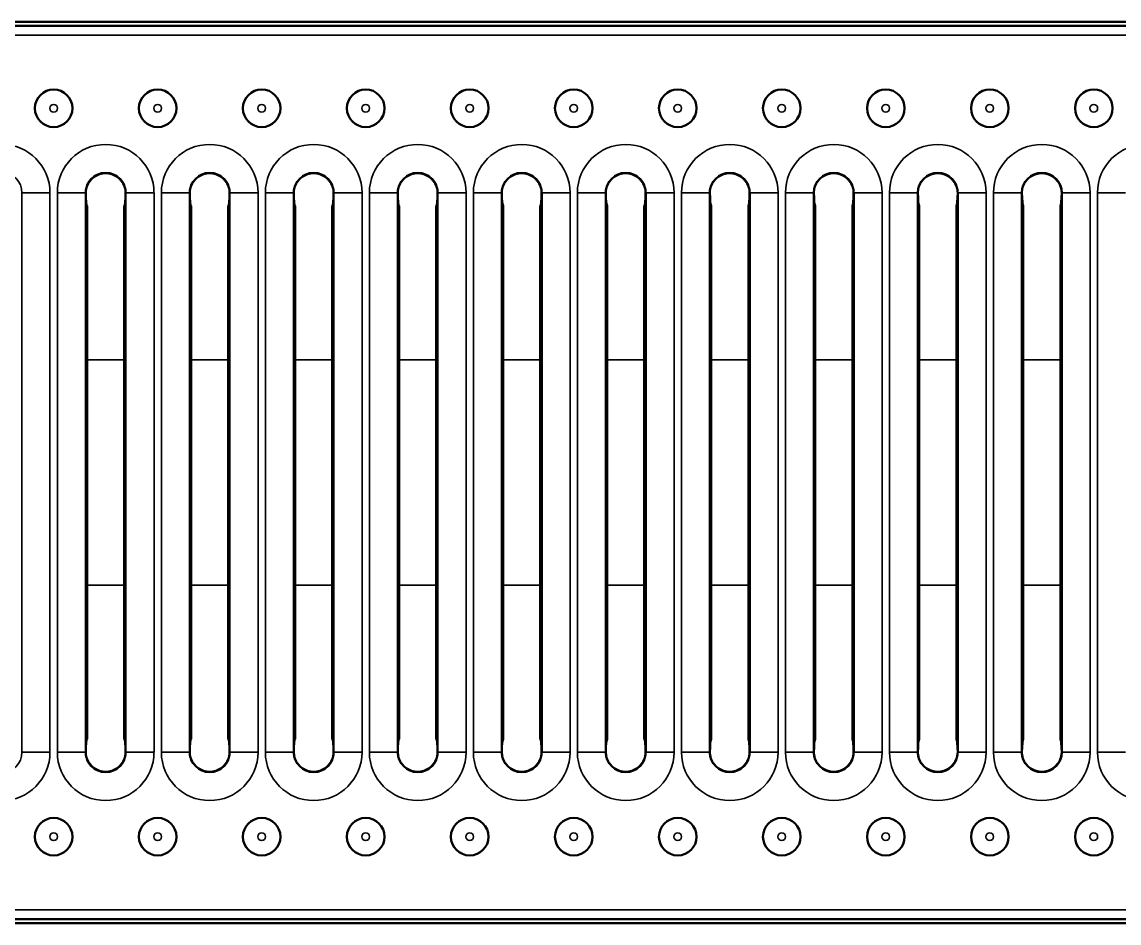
# Model space of a CAD drawing. Header units: millimetres. Extents: x 0 to 2181, y -65 to 1050.
# Drawn here: x 1132.3 to 1278.4, y 424.1 to 544.1 of the extents above; entities that cross this region are included whole.
import ezdxf

# ---------------------------------------------------------------- set-up
doc = ezdxf.new("R2010")
doc.units = ezdxf.units.MM
doc.header["$LTSCALE"] = 2.5
doc.layers.add('Sichtbar (ISO)', color=7, linetype='Continuous', lineweight=50)
doc.layers.add('Sichtbar schmal (ISO)', color=7, linetype='Continuous', lineweight=35)

msp = doc.modelspace()

# ---------------------------------------------------------------- linework, layer by layer
at = {"layer": 'Sichtbar (ISO)'}
for p, q in [((1435.667, 544.09), (435.667, 544.09)), ((1435.167, 543.59), (436.167, 543.59)), ((1140.942, 519.59), (1140.942, 448.59)), ((1145.892, 448.59), (1145.892, 519.59)), ((1154.792, 519.59), (1154.792, 448.59)), ((1159.742, 448.59), (1159.742, 519.59)), ((1168.642, 519.59), (1168.642, 448.59)), ((1173.592, 448.59), (1173.592, 519.59)), ((1182.492, 519.59), (1182.492, 448.59)), ((1187.442, 448.59), (1187.442, 519.59)), ((1196.342, 519.59), (1196.342, 448.59)), ((1201.292, 448.59), (1201.292, 519.59)), ((1210.192, 519.59), (1210.192, 448.59)), ((1215.142, 448.59), (1215.142, 519.59)), ((1224.042, 519.59), (1224.042, 448.59)), ((1228.992, 448.59), (1228.992, 519.59)), ((1237.892, 519.59), (1237.892, 448.59)), ((1242.842, 448.59), (1242.842, 519.59)), ((1251.742, 519.59), (1251.742, 448.59)), ((1256.692, 448.59), (1256.692, 519.59)), ((1265.592, 519.59), (1265.592, 448.59)), ((1270.542, 448.59), (1270.542, 519.59)), ((1435.667, 424.09), (435.667, 424.09)), ((1435.167, 424.59), (436.167, 424.59))]:
    msp.add_line(p, q, dxfattribs=at)
for centre in [(1136.492, 532.59), (1150.342, 532.59), (1164.192, 532.59), (1178.042, 532.59), (1191.892, 532.59), (1205.742, 532.59), (1219.592, 532.59), (1233.442, 532.59), (1247.292, 532.59), (1261.142, 532.59), (1274.992, 532.59), (1136.492, 435.59), (1150.342, 435.59), (1164.192, 435.59), (1178.042, 435.59), (1191.892, 435.59), (1205.742, 435.59), (1219.592, 435.59), (1233.442, 435.59), (1247.292, 435.59), (1261.142, 435.59), (1274.992, 435.59)]:
    msp.add_circle(centre, 2.5, dxfattribs=at)
for centre, major_axis, ratio, start_param, end_param in [((1143.417, 521.268), (0, 2.667), 0.9996402, 5.0597379, 7.5066327), ((1157.267, 521.268), (0, 2.667), 0.9996402, 5.0597379, 7.5066327), ((1171.117, 521.268), (0, 2.667), 0.9996402, 5.0597379, 7.5066327), ((1184.967, 521.268), (0, 2.667), 0.9996402, 5.0597379, 7.5066327), ((1198.817, 521.268), (0, 2.667), 0.9996402, 5.0597379, 7.5066327), ((1212.667, 521.268), (0, 2.667), 0.9996402, 5.0597379, 7.5066327), ((1226.517, 521.268), (0, 2.667), 0.9996402, 5.0597379, 7.5066327), ((1240.367, 521.268), (0, 2.667), 0.9996402, 5.0597379, 7.5066327), ((1254.217, 521.268), (0, 2.667), 0.9996402, 5.0597379, 7.5066327), ((1268.067, 521.268), (0, 2.667), 0.9996402, 5.0597379, 7.5066327), ((1140.942, 521.59), (0, -2), 0.0874887, 4.8377168, 6.2831853), ((1145.892, 521.59), (0, 2), 0.0874887, 3.1415927, 4.5870611), ((1154.792, 521.59), (0, -2), 0.0874887, 4.8377168, 6.2831853), ((1159.742, 521.59), (0, 2), 0.0874887, 3.1415927, 4.5870611), ((1168.642, 521.59), (0, -2), 0.0874887, 4.8377168, 6.2831853), ((1173.592, 521.59), (0, 2), 0.0874887, 3.1415927, 4.5870611), ((1182.492, 521.59), (0, -2), 0.0874887, 4.8377168, 6.2831853), ((1187.442, 521.59), (0, 2), 0.0874887, 3.1415927, 4.5870611), ((1196.342, 521.59), (0, -2), 0.0874887, 4.8377168, 6.2831853), ((1201.292, 521.59), (0, 2), 0.0874887, 3.1415927, 4.5870611), ((1210.192, 521.59), (0, -2), 0.0874887, 4.8377168, 6.2831853), ((1215.142, 521.59), (0, 2), 0.0874887, 3.1415927, 4.5870611), ((1224.042, 521.59), (0, -2), 0.0874887, 4.8377168, 6.2831853), ((1228.992, 521.59), (0, 2), 0.0874887, 3.1415927, 4.5870611), ((1237.892, 521.59), (0, -2), 0.0874887, 4.8377168, 6.2831853), ((1242.842, 521.59), (0, 2), 0.0874887, 3.1415927, 4.5870611), ((1251.742, 521.59), (0, -2), 0.0874887, 4.8377168, 6.2831853), ((1256.692, 521.59), (0, 2), 0.0874887, 3.1415927, 4.5870611), ((1265.592, 521.59), (0, -2), 0.0874887, 4.8377168, 6.2831853), ((1270.542, 521.59), (0, 2), 0.0874887, 3.1415927, 4.5870611), ((1140.942, 446.59), (0, 2), 0.0874887, 0, 1.4454685), ((1145.892, 446.59), (0, -2), 0.0874887, 1.6961242, 3.1415927), ((1154.792, 446.59), (0, 2), 0.0874887, 0, 1.4454685), ((1159.742, 446.59), (0, -2), 0.0874887, 1.6961242, 3.1415927), ((1168.642, 446.59), (0, 2), 0.0874887, 0, 1.4454685), ((1173.592, 446.59), (0, -2), 0.0874887, 1.6961242, 3.1415927), ((1182.492, 446.59), (0, 2), 0.0874887, 0, 1.4454685), ((1187.442, 446.59), (0, -2), 0.0874887, 1.6961242, 3.1415927), ((1196.342, 446.59), (0, 2), 0.0874887, 0, 1.4454685), ((1201.292, 446.59), (0, -2), 0.0874887, 1.6961242, 3.1415927), ((1210.192, 446.59), (0, 2), 0.0874887, 0, 1.4454685), ((1215.142, 446.59), (0, -2), 0.0874887, 1.6961242, 3.1415927), ((1224.042, 446.59), (0, 2), 0.0874887, 0, 1.4454685), ((1228.992, 446.59), (0, -2), 0.0874887, 1.6961242, 3.1415927), ((1237.892, 446.59), (0, 2), 0.0874887, 0, 1.4454685), ((1242.842, 446.59), (0, -2), 0.0874887, 1.6961242, 3.1415927), ((1251.742, 446.59), (0, 2), 0.0874887, 0, 1.4454685), ((1256.692, 446.59), (0, -2), 0.0874887, 1.6961242, 3.1415927), ((1265.592, 446.59), (0, 2), 0.0874887, 0, 1.4454685), ((1270.542, 446.59), (0, -2), 0.0874887, 1.6961242, 3.1415927), ((1143.417, 446.911), (0, -2.667), 0.9996402, 5.0597379, 7.5066327), ((1157.267, 446.911), (0, -2.667), 0.9996402, 5.0597379, 7.5066327), ((1171.117, 446.911), (0, -2.667), 0.9996402, 5.0597379, 7.5066327), ((1184.967, 446.911), (0, -2.667), 0.9996402, 5.0597379, 7.5066327), ((1198.817, 446.911), (0, -2.667), 0.9996402, 5.0597379, 7.5066327), ((1212.667, 446.911), (0, -2.667), 0.9996402, 5.0597379, 7.5066327), ((1226.517, 446.911), (0, -2.667), 0.9996402, 5.0597379, 7.5066327), ((1240.367, 446.911), (0, -2.667), 0.9996402, 5.0597379, 7.5066327), ((1254.217, 446.911), (0, -2.667), 0.9996402, 5.0597379, 7.5066327), ((1268.067, 446.911), (0, -2.667), 0.9996402, 5.0597379, 7.5066327)]:
    msp.add_ellipse(centre, major_axis=major_axis, ratio=ratio, start_param=start_param, end_param=end_param, dxfattribs=at)
for points, knots in [([(1140.769, 521.34), (1140.769, 521.353), (1140.769, 521.367), (1140.769, 521.396), (1140.769, 521.411), (1140.77, 521.452), (1140.771, 521.477), (1140.775, 521.554), (1140.78, 521.606), (1140.803, 521.793), (1140.831, 521.925), (1140.882, 522.094), (1140.896, 522.135), (1140.911, 522.176)], [0, 0, 0, 0, 0.004080736, 0.004080736, 0.00866605, 0.00866605, 0.016351881, 0.016351881, 0.031890083, 0.031890083, 0.072800189, 0.072800189, 0.086303969, 0.086303969, 0.086303969, 0.086303969]), ([(1145.924, 522.176), (1145.928, 522.166), (1145.931, 522.155), (1145.961, 522.07), (1145.984, 521.993), (1146.032, 521.787), (1146.052, 521.657), (1146.063, 521.496), (1146.064, 521.467), (1146.066, 521.422), (1146.066, 521.406), (1146.066, 521.381), (1146.066, 521.373), (1146.066, 521.356), (1146.066, 521.348), (1146.066, 521.34)], [0.001228229, 0.001228229, 0.001228229, 0.001228229, 0.004648992, 0.004648992, 0.029389751, 0.029389751, 0.068905962, 0.068905962, 0.077693724, 0.077693724, 0.082516728, 0.082516728, 0.085093648, 0.085093648, 0.087568489, 0.087568489, 0.087568489, 0.087568489]), ([(1154.619, 521.34), (1154.619, 521.353), (1154.619, 521.367), (1154.619, 521.396), (1154.619, 521.411), (1154.62, 521.452), (1154.621, 521.477), (1154.625, 521.554), (1154.63, 521.606), (1154.653, 521.793), (1154.681, 521.925), (1154.732, 522.094), (1154.746, 522.135), (1154.761, 522.176)], [0, 0, 0, 0, 0.004080736, 0.004080736, 0.00866605, 0.00866605, 0.016351881, 0.016351881, 0.031890083, 0.031890083, 0.072800189, 0.072800189, 0.086303969, 0.086303969, 0.086303969, 0.086303969]), ([(1159.774, 522.176), (1159.778, 522.166), (1159.781, 522.155), (1159.811, 522.07), (1159.834, 521.993), (1159.882, 521.787), (1159.902, 521.657), (1159.913, 521.496), (1159.914, 521.467), (1159.916, 521.422), (1159.916, 521.406), (1159.916, 521.381), (1159.916, 521.373), (1159.916, 521.356), (1159.916, 521.348), (1159.916, 521.34)], [0.001228229, 0.001228229, 0.001228229, 0.001228229, 0.004648992, 0.004648992, 0.029389751, 0.029389751, 0.068905962, 0.068905962, 0.077693724, 0.077693724, 0.082516728, 0.082516728, 0.085093648, 0.085093648, 0.087568489, 0.087568489, 0.087568489, 0.087568489]), ([(1168.469, 521.34), (1168.469, 521.353), (1168.469, 521.367), (1168.469, 521.396), (1168.469, 521.411), (1168.47, 521.452), (1168.471, 521.477), (1168.475, 521.554), (1168.48, 521.606), (1168.503, 521.793), (1168.531, 521.925), (1168.582, 522.094), (1168.596, 522.135), (1168.611, 522.176)], [0, 0, 0, 0, 0.004080736, 0.004080736, 0.00866605, 0.00866605, 0.016351881, 0.016351881, 0.031890083, 0.031890083, 0.072800189, 0.072800189, 0.086303969, 0.086303969, 0.086303969, 0.086303969]), ([(1173.624, 522.176), (1173.628, 522.166), (1173.631, 522.155), (1173.661, 522.07), (1173.684, 521.993), (1173.732, 521.787), (1173.752, 521.657), (1173.763, 521.496), (1173.764, 521.467), (1173.766, 521.422), (1173.766, 521.406), (1173.766, 521.381), (1173.766, 521.373), (1173.766, 521.356), (1173.766, 521.348), (1173.766, 521.34)], [0.001228229, 0.001228229, 0.001228229, 0.001228229, 0.004648992, 0.004648992, 0.029389751, 0.029389751, 0.068905962, 0.068905962, 0.077693724, 0.077693724, 0.082516728, 0.082516728, 0.085093648, 0.085093648, 0.087568489, 0.087568489, 0.087568489, 0.087568489]), ([(1182.319, 521.34), (1182.319, 521.353), (1182.319, 521.367), (1182.319, 521.396), (1182.319, 521.411), (1182.32, 521.452), (1182.321, 521.477), (1182.325, 521.554), (1182.33, 521.606), (1182.353, 521.793), (1182.381, 521.925), (1182.432, 522.094), (1182.446, 522.135), (1182.461, 522.176)], [0, 0, 0, 0, 0.004080736, 0.004080736, 0.00866605, 0.00866605, 0.016351881, 0.016351881, 0.031890083, 0.031890083, 0.072800189, 0.072800189, 0.086303969, 0.086303969, 0.086303969, 0.086303969]), ([(1187.474, 522.176), (1187.478, 522.166), (1187.481, 522.155), (1187.511, 522.07), (1187.534, 521.993), (1187.582, 521.787), (1187.602, 521.657), (1187.613, 521.496), (1187.614, 521.467), (1187.616, 521.422), (1187.616, 521.406), (1187.616, 521.381), (1187.616, 521.373), (1187.616, 521.356), (1187.616, 521.348), (1187.616, 521.34)], [0.001228229, 0.001228229, 0.001228229, 0.001228229, 0.004648992, 0.004648992, 0.029389751, 0.029389751, 0.068905962, 0.068905962, 0.077693724, 0.077693724, 0.082516728, 0.082516728, 0.085093648, 0.085093648, 0.087568489, 0.087568489, 0.087568489, 0.087568489]), ([(1196.169, 521.34), (1196.169, 521.353), (1196.169, 521.367), (1196.169, 521.396), (1196.169, 521.411), (1196.17, 521.452), (1196.171, 521.477), (1196.175, 521.554), (1196.18, 521.606), (1196.203, 521.793), (1196.231, 521.925), (1196.282, 522.094), (1196.296, 522.135), (1196.311, 522.176)], [0, 0, 0, 0, 0.004080736, 0.004080736, 0.00866605, 0.00866605, 0.016351881, 0.016351881, 0.031890083, 0.031890083, 0.072800189, 0.072800189, 0.086303969, 0.086303969, 0.086303969, 0.086303969]), ([(1201.324, 522.176), (1201.328, 522.166), (1201.331, 522.155), (1201.361, 522.07), (1201.384, 521.993), (1201.432, 521.787), (1201.452, 521.657), (1201.463, 521.496), (1201.464, 521.467), (1201.466, 521.422), (1201.466, 521.406), (1201.466, 521.381), (1201.466, 521.373), (1201.466, 521.356), (1201.466, 521.348), (1201.466, 521.34)], [0.001228229, 0.001228229, 0.001228229, 0.001228229, 0.004648992, 0.004648992, 0.029389751, 0.029389751, 0.068905962, 0.068905962, 0.077693724, 0.077693724, 0.082516728, 0.082516728, 0.085093648, 0.085093648, 0.087568489, 0.087568489, 0.087568489, 0.087568489]), ([(1210.019, 521.34), (1210.019, 521.353), (1210.019, 521.367), (1210.019, 521.396), (1210.019, 521.411), (1210.02, 521.452), (1210.021, 521.477), (1210.025, 521.554), (1210.03, 521.606), (1210.053, 521.793), (1210.081, 521.925), (1210.132, 522.094), (1210.146, 522.135), (1210.161, 522.176)], [0, 0, 0, 0, 0.004080736, 0.004080736, 0.00866605, 0.00866605, 0.016351881, 0.016351881, 0.031890083, 0.031890083, 0.072800189, 0.072800189, 0.086303969, 0.086303969, 0.086303969, 0.086303969]), ([(1215.174, 522.176), (1215.178, 522.166), (1215.181, 522.155), (1215.211, 522.07), (1215.234, 521.993), (1215.282, 521.787), (1215.302, 521.657), (1215.313, 521.496), (1215.314, 521.467), (1215.316, 521.422), (1215.316, 521.406), (1215.316, 521.381), (1215.316, 521.373), (1215.316, 521.356), (1215.316, 521.348), (1215.316, 521.34)], [0.001228229, 0.001228229, 0.001228229, 0.001228229, 0.004648992, 0.004648992, 0.029389751, 0.029389751, 0.068905962, 0.068905962, 0.077693724, 0.077693724, 0.082516728, 0.082516728, 0.085093648, 0.085093648, 0.087568489, 0.087568489, 0.087568489, 0.087568489]), ([(1223.869, 521.34), (1223.869, 521.353), (1223.869, 521.367), (1223.869, 521.396), (1223.869, 521.411), (1223.87, 521.452), (1223.871, 521.477), (1223.875, 521.554), (1223.88, 521.606), (1223.903, 521.793), (1223.931, 521.925), (1223.982, 522.094), (1223.996, 522.135), (1224.011, 522.176)], [0, 0, 0, 0, 0.004080736, 0.004080736, 0.00866605, 0.00866605, 0.016351881, 0.016351881, 0.031890083, 0.031890083, 0.072800189, 0.072800189, 0.086303969, 0.086303969, 0.086303969, 0.086303969]), ([(1229.024, 522.176), (1229.028, 522.166), (1229.031, 522.155), (1229.061, 522.07), (1229.084, 521.993), (1229.132, 521.787), (1229.152, 521.657), (1229.163, 521.496), (1229.164, 521.467), (1229.166, 521.422), (1229.166, 521.406), (1229.166, 521.381), (1229.166, 521.373), (1229.166, 521.356), (1229.166, 521.348), (1229.166, 521.34)], [0.001228229, 0.001228229, 0.001228229, 0.001228229, 0.004648992, 0.004648992, 0.029389751, 0.029389751, 0.068905962, 0.068905962, 0.077693724, 0.077693724, 0.082516728, 0.082516728, 0.085093648, 0.085093648, 0.087568489, 0.087568489, 0.087568489, 0.087568489]), ([(1237.719, 521.34), (1237.719, 521.353), (1237.719, 521.367), (1237.719, 521.396), (1237.719, 521.411), (1237.72, 521.452), (1237.721, 521.477), (1237.725, 521.554), (1237.73, 521.606), (1237.753, 521.793), (1237.781, 521.925), (1237.832, 522.094), (1237.846, 522.135), (1237.861, 522.176)], [0, 0, 0, 0, 0.004080736, 0.004080736, 0.00866605, 0.00866605, 0.016351881, 0.016351881, 0.031890083, 0.031890083, 0.072800189, 0.072800189, 0.086303969, 0.086303969, 0.086303969, 0.086303969]), ([(1242.874, 522.176), (1242.878, 522.166), (1242.881, 522.155), (1242.911, 522.07), (1242.934, 521.993), (1242.982, 521.787), (1243.002, 521.657), (1243.013, 521.496), (1243.014, 521.467), (1243.016, 521.422), (1243.016, 521.406), (1243.016, 521.381), (1243.016, 521.373), (1243.016, 521.356), (1243.016, 521.348), (1243.016, 521.34)], [0.001228229, 0.001228229, 0.001228229, 0.001228229, 0.004648992, 0.004648992, 0.029389751, 0.029389751, 0.068905962, 0.068905962, 0.077693724, 0.077693724, 0.082516728, 0.082516728, 0.085093648, 0.085093648, 0.087568489, 0.087568489, 0.087568489, 0.087568489]), ([(1251.569, 521.34), (1251.569, 521.353), (1251.569, 521.367), (1251.569, 521.396), (1251.569, 521.411), (1251.57, 521.452), (1251.571, 521.477), (1251.575, 521.554), (1251.58, 521.606), (1251.603, 521.793), (1251.631, 521.925), (1251.682, 522.094), (1251.696, 522.135), (1251.711, 522.176)], [0, 0, 0, 0, 0.004080736, 0.004080736, 0.00866605, 0.00866605, 0.016351881, 0.016351881, 0.031890083, 0.031890083, 0.072800189, 0.072800189, 0.086303969, 0.086303969, 0.086303969, 0.086303969]), ([(1256.724, 522.176), (1256.728, 522.166), (1256.731, 522.155), (1256.761, 522.07), (1256.784, 521.993), (1256.832, 521.787), (1256.852, 521.657), (1256.863, 521.496), (1256.864, 521.467), (1256.866, 521.422), (1256.866, 521.406), (1256.866, 521.381), (1256.866, 521.373), (1256.866, 521.356), (1256.866, 521.348), (1256.866, 521.34)], [0.001228229, 0.001228229, 0.001228229, 0.001228229, 0.004648992, 0.004648992, 0.029389751, 0.029389751, 0.068905962, 0.068905962, 0.077693724, 0.077693724, 0.082516728, 0.082516728, 0.085093648, 0.085093648, 0.087568489, 0.087568489, 0.087568489, 0.087568489]), ([(1265.419, 521.34), (1265.419, 521.353), (1265.419, 521.367), (1265.419, 521.396), (1265.419, 521.411), (1265.42, 521.452), (1265.421, 521.477), (1265.425, 521.554), (1265.43, 521.606), (1265.453, 521.793), (1265.481, 521.925), (1265.532, 522.094), (1265.546, 522.135), (1265.561, 522.176)], [0, 0, 0, 0, 0.004080736, 0.004080736, 0.00866605, 0.00866605, 0.016351881, 0.016351881, 0.031890083, 0.031890083, 0.072800189, 0.072800189, 0.086303969, 0.086303969, 0.086303969, 0.086303969]), ([(1270.574, 522.176), (1270.578, 522.166), (1270.581, 522.155), (1270.611, 522.07), (1270.634, 521.993), (1270.682, 521.787), (1270.702, 521.657), (1270.713, 521.496), (1270.714, 521.467), (1270.716, 521.422), (1270.716, 521.406), (1270.716, 521.381), (1270.716, 521.373), (1270.716, 521.356), (1270.716, 521.348), (1270.716, 521.34)], [0.001228229, 0.001228229, 0.001228229, 0.001228229, 0.004648992, 0.004648992, 0.029389751, 0.029389751, 0.068905962, 0.068905962, 0.077693724, 0.077693724, 0.082516728, 0.082516728, 0.085093648, 0.085093648, 0.087568489, 0.087568489, 0.087568489, 0.087568489]), ([(1140.911, 446.004), (1140.907, 446.014), (1140.903, 446.024), (1140.874, 446.11), (1140.851, 446.187), (1140.803, 446.393), (1140.783, 446.523), (1140.772, 446.683), (1140.771, 446.712), (1140.769, 446.758), (1140.769, 446.774), (1140.769, 446.798), (1140.769, 446.807), (1140.769, 446.823), (1140.769, 446.832), (1140.769, 446.84)], [0.001228229, 0.001228229, 0.001228229, 0.001228229, 0.004648992, 0.004648992, 0.029389751, 0.029389751, 0.068905962, 0.068905962, 0.077693724, 0.077693724, 0.082516728, 0.082516728, 0.085093648, 0.085093648, 0.087568489, 0.087568489, 0.087568489, 0.087568489]), ([(1146.066, 446.84), (1146.066, 446.826), (1146.066, 446.813), (1146.066, 446.784), (1146.066, 446.769), (1146.065, 446.728), (1146.064, 446.703), (1146.059, 446.625), (1146.055, 446.574), (1146.032, 446.387), (1146.003, 446.255), (1145.952, 446.086), (1145.939, 446.044), (1145.924, 446.004)], [0, 0, 0, 0, 0.004080736, 0.004080736, 0.00866605, 0.00866605, 0.016351881, 0.016351881, 0.031890083, 0.031890083, 0.072800189, 0.072800189, 0.086303969, 0.086303969, 0.086303969, 0.086303969]), ([(1154.761, 446.004), (1154.757, 446.014), (1154.753, 446.024), (1154.724, 446.11), (1154.701, 446.187), (1154.653, 446.393), (1154.633, 446.523), (1154.622, 446.683), (1154.621, 446.712), (1154.619, 446.758), (1154.619, 446.774), (1154.619, 446.798), (1154.619, 446.807), (1154.619, 446.823), (1154.619, 446.832), (1154.619, 446.84)], [0.001228229, 0.001228229, 0.001228229, 0.001228229, 0.004648992, 0.004648992, 0.029389751, 0.029389751, 0.068905962, 0.068905962, 0.077693724, 0.077693724, 0.082516728, 0.082516728, 0.085093648, 0.085093648, 0.087568489, 0.087568489, 0.087568489, 0.087568489]), ([(1159.916, 446.84), (1159.916, 446.826), (1159.916, 446.813), (1159.916, 446.784), (1159.916, 446.769), (1159.915, 446.728), (1159.914, 446.703), (1159.909, 446.625), (1159.905, 446.574), (1159.882, 446.387), (1159.853, 446.255), (1159.802, 446.086), (1159.789, 446.044), (1159.774, 446.004)], [0, 0, 0, 0, 0.004080736, 0.004080736, 0.00866605, 0.00866605, 0.016351881, 0.016351881, 0.031890083, 0.031890083, 0.072800189, 0.072800189, 0.086303969, 0.086303969, 0.086303969, 0.086303969]), ([(1168.611, 446.004), (1168.607, 446.014), (1168.603, 446.024), (1168.574, 446.11), (1168.551, 446.187), (1168.503, 446.393), (1168.483, 446.523), (1168.472, 446.683), (1168.471, 446.712), (1168.469, 446.758), (1168.469, 446.774), (1168.469, 446.798), (1168.469, 446.807), (1168.469, 446.823), (1168.469, 446.832), (1168.469, 446.84)], [0.001228229, 0.001228229, 0.001228229, 0.001228229, 0.004648992, 0.004648992, 0.029389751, 0.029389751, 0.068905962, 0.068905962, 0.077693724, 0.077693724, 0.082516728, 0.082516728, 0.085093648, 0.085093648, 0.087568489, 0.087568489, 0.087568489, 0.087568489]), ([(1173.766, 446.84), (1173.766, 446.826), (1173.766, 446.813), (1173.766, 446.784), (1173.766, 446.769), (1173.765, 446.728), (1173.764, 446.703), (1173.759, 446.625), (1173.755, 446.574), (1173.732, 446.387), (1173.703, 446.255), (1173.652, 446.086), (1173.639, 446.044), (1173.624, 446.004)], [0, 0, 0, 0, 0.004080736, 0.004080736, 0.00866605, 0.00866605, 0.016351881, 0.016351881, 0.031890083, 0.031890083, 0.072800189, 0.072800189, 0.086303969, 0.086303969, 0.086303969, 0.086303969]), ([(1182.461, 446.004), (1182.457, 446.014), (1182.453, 446.024), (1182.424, 446.11), (1182.401, 446.187), (1182.353, 446.393), (1182.333, 446.523), (1182.322, 446.683), (1182.321, 446.712), (1182.319, 446.758), (1182.319, 446.774), (1182.319, 446.798), (1182.319, 446.807), (1182.319, 446.823), (1182.319, 446.832), (1182.319, 446.84)], [0.001228229, 0.001228229, 0.001228229, 0.001228229, 0.004648992, 0.004648992, 0.029389751, 0.029389751, 0.068905962, 0.068905962, 0.077693724, 0.077693724, 0.082516728, 0.082516728, 0.085093648, 0.085093648, 0.087568489, 0.087568489, 0.087568489, 0.087568489]), ([(1187.616, 446.84), (1187.616, 446.826), (1187.616, 446.813), (1187.616, 446.784), (1187.616, 446.769), (1187.615, 446.728), (1187.614, 446.703), (1187.609, 446.625), (1187.605, 446.574), (1187.582, 446.387), (1187.553, 446.255), (1187.502, 446.086), (1187.489, 446.044), (1187.474, 446.004)], [0, 0, 0, 0, 0.004080736, 0.004080736, 0.00866605, 0.00866605, 0.016351881, 0.016351881, 0.031890083, 0.031890083, 0.072800189, 0.072800189, 0.086303969, 0.086303969, 0.086303969, 0.086303969]), ([(1196.311, 446.004), (1196.307, 446.014), (1196.303, 446.024), (1196.274, 446.11), (1196.251, 446.187), (1196.203, 446.393), (1196.183, 446.523), (1196.172, 446.683), (1196.171, 446.712), (1196.169, 446.758), (1196.169, 446.774), (1196.169, 446.798), (1196.169, 446.807), (1196.169, 446.823), (1196.169, 446.832), (1196.169, 446.84)], [0.001228229, 0.001228229, 0.001228229, 0.001228229, 0.004648992, 0.004648992, 0.029389751, 0.029389751, 0.068905962, 0.068905962, 0.077693724, 0.077693724, 0.082516728, 0.082516728, 0.085093648, 0.085093648, 0.087568489, 0.087568489, 0.087568489, 0.087568489]), ([(1201.466, 446.84), (1201.466, 446.826), (1201.466, 446.813), (1201.466, 446.784), (1201.466, 446.769), (1201.465, 446.728), (1201.464, 446.703), (1201.459, 446.625), (1201.455, 446.574), (1201.432, 446.387), (1201.403, 446.255), (1201.352, 446.086), (1201.339, 446.044), (1201.324, 446.004)], [0, 0, 0, 0, 0.004080736, 0.004080736, 0.00866605, 0.00866605, 0.016351881, 0.016351881, 0.031890083, 0.031890083, 0.072800189, 0.072800189, 0.086303969, 0.086303969, 0.086303969, 0.086303969]), ([(1210.161, 446.004), (1210.157, 446.014), (1210.153, 446.024), (1210.124, 446.11), (1210.101, 446.187), (1210.053, 446.393), (1210.033, 446.523), (1210.022, 446.683), (1210.021, 446.712), (1210.019, 446.758), (1210.019, 446.774), (1210.019, 446.798), (1210.019, 446.807), (1210.019, 446.823), (1210.019, 446.832), (1210.019, 446.84)], [0.001228229, 0.001228229, 0.001228229, 0.001228229, 0.004648992, 0.004648992, 0.029389751, 0.029389751, 0.068905962, 0.068905962, 0.077693724, 0.077693724, 0.082516728, 0.082516728, 0.085093648, 0.085093648, 0.087568489, 0.087568489, 0.087568489, 0.087568489]), ([(1215.316, 446.84), (1215.316, 446.826), (1215.316, 446.813), (1215.316, 446.784), (1215.316, 446.769), (1215.315, 446.728), (1215.314, 446.703), (1215.309, 446.625), (1215.305, 446.574), (1215.282, 446.387), (1215.253, 446.255), (1215.202, 446.086), (1215.189, 446.044), (1215.174, 446.004)], [0, 0, 0, 0, 0.004080736, 0.004080736, 0.00866605, 0.00866605, 0.016351881, 0.016351881, 0.031890083, 0.031890083, 0.072800189, 0.072800189, 0.086303969, 0.086303969, 0.086303969, 0.086303969]), ([(1224.011, 446.004), (1224.007, 446.014), (1224.003, 446.024), (1223.974, 446.11), (1223.951, 446.187), (1223.903, 446.393), (1223.883, 446.523), (1223.872, 446.683), (1223.871, 446.712), (1223.869, 446.758), (1223.869, 446.774), (1223.869, 446.798), (1223.869, 446.807), (1223.869, 446.823), (1223.869, 446.832), (1223.869, 446.84)], [0.001228229, 0.001228229, 0.001228229, 0.001228229, 0.004648992, 0.004648992, 0.029389751, 0.029389751, 0.068905962, 0.068905962, 0.077693724, 0.077693724, 0.082516728, 0.082516728, 0.085093648, 0.085093648, 0.087568489, 0.087568489, 0.087568489, 0.087568489]), ([(1229.166, 446.84), (1229.166, 446.826), (1229.166, 446.813), (1229.166, 446.784), (1229.166, 446.769), (1229.165, 446.728), (1229.164, 446.703), (1229.159, 446.625), (1229.155, 446.574), (1229.132, 446.387), (1229.103, 446.255), (1229.052, 446.086), (1229.039, 446.044), (1229.024, 446.004)], [0, 0, 0, 0, 0.004080736, 0.004080736, 0.00866605, 0.00866605, 0.016351881, 0.016351881, 0.031890083, 0.031890083, 0.072800189, 0.072800189, 0.086303969, 0.086303969, 0.086303969, 0.086303969]), ([(1237.861, 446.004), (1237.857, 446.014), (1237.853, 446.024), (1237.824, 446.11), (1237.801, 446.187), (1237.753, 446.393), (1237.733, 446.523), (1237.722, 446.683), (1237.721, 446.712), (1237.719, 446.758), (1237.719, 446.774), (1237.719, 446.798), (1237.719, 446.807), (1237.719, 446.823), (1237.719, 446.832), (1237.719, 446.84)], [0.001228229, 0.001228229, 0.001228229, 0.001228229, 0.004648992, 0.004648992, 0.029389751, 0.029389751, 0.068905962, 0.068905962, 0.077693724, 0.077693724, 0.082516728, 0.082516728, 0.085093648, 0.085093648, 0.087568489, 0.087568489, 0.087568489, 0.087568489]), ([(1243.016, 446.84), (1243.016, 446.826), (1243.016, 446.813), (1243.016, 446.784), (1243.016, 446.769), (1243.015, 446.728), (1243.014, 446.703), (1243.009, 446.625), (1243.005, 446.574), (1242.982, 446.387), (1242.953, 446.255), (1242.902, 446.086), (1242.889, 446.044), (1242.874, 446.004)], [0, 0, 0, 0, 0.004080736, 0.004080736, 0.00866605, 0.00866605, 0.016351881, 0.016351881, 0.031890083, 0.031890083, 0.072800189, 0.072800189, 0.086303969, 0.086303969, 0.086303969, 0.086303969]), ([(1251.711, 446.004), (1251.707, 446.014), (1251.703, 446.024), (1251.674, 446.11), (1251.651, 446.187), (1251.603, 446.393), (1251.583, 446.523), (1251.572, 446.683), (1251.571, 446.712), (1251.569, 446.758), (1251.569, 446.774), (1251.569, 446.798), (1251.569, 446.807), (1251.569, 446.823), (1251.569, 446.832), (1251.569, 446.84)], [0.001228229, 0.001228229, 0.001228229, 0.001228229, 0.004648992, 0.004648992, 0.029389751, 0.029389751, 0.068905962, 0.068905962, 0.077693724, 0.077693724, 0.082516728, 0.082516728, 0.085093648, 0.085093648, 0.087568489, 0.087568489, 0.087568489, 0.087568489]), ([(1256.866, 446.84), (1256.866, 446.826), (1256.866, 446.813), (1256.866, 446.784), (1256.866, 446.769), (1256.865, 446.728), (1256.864, 446.703), (1256.859, 446.625), (1256.855, 446.574), (1256.832, 446.387), (1256.803, 446.255), (1256.752, 446.086), (1256.739, 446.044), (1256.724, 446.004)], [0, 0, 0, 0, 0.004080736, 0.004080736, 0.00866605, 0.00866605, 0.016351881, 0.016351881, 0.031890083, 0.031890083, 0.072800189, 0.072800189, 0.086303969, 0.086303969, 0.086303969, 0.086303969]), ([(1265.561, 446.004), (1265.557, 446.014), (1265.553, 446.024), (1265.524, 446.11), (1265.501, 446.187), (1265.453, 446.393), (1265.433, 446.523), (1265.422, 446.683), (1265.421, 446.712), (1265.419, 446.758), (1265.419, 446.774), (1265.419, 446.798), (1265.419, 446.807), (1265.419, 446.823), (1265.419, 446.832), (1265.419, 446.84)], [0.001228229, 0.001228229, 0.001228229, 0.001228229, 0.004648992, 0.004648992, 0.029389751, 0.029389751, 0.068905962, 0.068905962, 0.077693724, 0.077693724, 0.082516728, 0.082516728, 0.085093648, 0.085093648, 0.087568489, 0.087568489, 0.087568489, 0.087568489]), ([(1270.716, 446.84), (1270.716, 446.826), (1270.716, 446.813), (1270.716, 446.784), (1270.716, 446.769), (1270.715, 446.728), (1270.714, 446.703), (1270.709, 446.625), (1270.705, 446.574), (1270.682, 446.387), (1270.653, 446.255), (1270.602, 446.086), (1270.589, 446.044), (1270.574, 446.004)], [0, 0, 0, 0, 0.004080736, 0.004080736, 0.00866605, 0.00866605, 0.016351881, 0.016351881, 0.031890083, 0.031890083, 0.072800189, 0.072800189, 0.086303969, 0.086303969, 0.086303969, 0.086303969])]:
    msp.add_open_spline(points, degree=3, knots=knots, dxfattribs=at)
at = {"layer": 'Sichtbar schmal (ISO)'}
for p, q in [((1435.167, 542.34), (436.167, 542.34)), ((1132.268, 521.34), (1132.216, 521.34)), ((1136.003, 521.34), (1132.268, 521.34)), ((1132.268, 521.34), (1132.268, 446.84)), ((1136.003, 446.84), (1136.003, 521.34)), ((1136.982, 521.34), (1136.982, 446.84)), ((1136.982, 521.34), (1140.717, 521.34)), ((1140.717, 446.84), (1140.717, 521.34)), ((1140.717, 521.34), (1140.769, 521.34)), ((1146.118, 521.34), (1146.066, 521.34)), ((1149.853, 521.34), (1146.118, 521.34)), ((1146.118, 521.34), (1146.118, 446.84)), ((1149.853, 446.84), (1149.853, 521.34)), ((1150.832, 521.34), (1150.832, 446.84)), ((1150.832, 521.34), (1154.567, 521.34)), ((1154.567, 446.84), (1154.567, 521.34)), ((1154.567, 521.34), (1154.619, 521.34)), ((1159.968, 521.34), (1159.916, 521.34)), ((1163.703, 521.34), (1159.968, 521.34)), ((1159.968, 521.34), (1159.968, 446.84)), ((1163.703, 446.84), (1163.703, 521.34)), ((1164.682, 521.34), (1164.682, 446.84)), ((1164.682, 521.34), (1168.417, 521.34)), ((1168.417, 446.84), (1168.417, 521.34)), ((1168.417, 521.34), (1168.469, 521.34)), ((1173.818, 521.34), (1173.766, 521.34)), ((1177.553, 521.34), (1173.818, 521.34)), ((1173.818, 521.34), (1173.818, 446.84)), ((1177.553, 446.84), (1177.553, 521.34)), ((1178.532, 521.34), (1178.532, 446.84)), ((1178.532, 521.34), (1182.267, 521.34)), ((1182.267, 446.84), (1182.267, 521.34)), ((1182.267, 521.34), (1182.319, 521.34)), ((1187.668, 521.34), (1187.616, 521.34)), ((1191.403, 521.34), (1187.668, 521.34)), ((1187.668, 521.34), (1187.668, 446.84)), ((1191.403, 446.84), (1191.403, 521.34)), ((1192.382, 521.34), (1192.382, 446.84)), ((1192.382, 521.34), (1196.117, 521.34)), ((1196.117, 446.84), (1196.117, 521.34)), ((1196.117, 521.34), (1196.169, 521.34)), ((1201.518, 521.34), (1201.466, 521.34)), ((1205.253, 521.34), (1201.518, 521.34)), ((1201.518, 521.34), (1201.518, 446.84)), ((1205.253, 446.84), (1205.253, 521.34)), ((1206.232, 521.34), (1206.232, 446.84)), ((1206.232, 521.34), (1209.967, 521.34)), ((1209.967, 446.84), (1209.967, 521.34)), ((1209.967, 521.34), (1210.019, 521.34)), ((1215.368, 521.34), (1215.316, 521.34)), ((1219.103, 521.34), (1215.368, 521.34)), ((1215.368, 521.34), (1215.368, 446.84)), ((1219.103, 446.84), (1219.103, 521.34)), ((1220.082, 521.34), (1220.082, 446.84)), ((1220.082, 521.34), (1223.817, 521.34)), ((1223.817, 446.84), (1223.817, 521.34)), ((1223.817, 521.34), (1223.869, 521.34)), ((1229.218, 521.34), (1229.166, 521.34)), ((1232.953, 521.34), (1229.218, 521.34)), ((1229.218, 521.34), (1229.218, 446.84)), ((1232.953, 446.84), (1232.953, 521.34)), ((1233.932, 521.34), (1233.932, 446.84)), ((1233.932, 521.34), (1237.667, 521.34)), ((1237.667, 446.84), (1237.667, 521.34)), ((1237.667, 521.34), (1237.719, 521.34)), ((1243.068, 521.34), (1243.016, 521.34)), ((1246.803, 521.34), (1243.068, 521.34)), ((1243.068, 521.34), (1243.068, 446.84)), ((1246.803, 446.84), (1246.803, 521.34)), ((1247.782, 521.34), (1247.782, 446.84)), ((1247.782, 521.34), (1251.517, 521.34)), ((1251.517, 446.84), (1251.517, 521.34)), ((1251.517, 521.34), (1251.569, 521.34)), ((1256.918, 521.34), (1256.866, 521.34)), ((1260.653, 521.34), (1256.918, 521.34)), ((1256.918, 521.34), (1256.918, 446.84)), ((1260.653, 446.84), (1260.653, 521.34)), ((1261.632, 521.34), (1261.632, 446.84)), ((1261.632, 521.34), (1265.367, 521.34)), ((1265.367, 446.84), (1265.367, 521.34)), ((1265.367, 521.34), (1265.419, 521.34)), ((1270.768, 521.34), (1270.716, 521.34)), ((1274.503, 521.34), (1270.768, 521.34)), ((1270.768, 521.34), (1270.768, 446.84)), ((1274.503, 446.84), (1274.503, 521.34)), ((1275.482, 521.34), (1275.482, 446.84)), ((1275.482, 521.34), (1279.217, 521.34)), ((1145.892, 499.09), (1140.942, 499.09)), ((1159.742, 499.09), (1154.792, 499.09)), ((1173.592, 499.09), (1168.642, 499.09)), ((1187.442, 499.09), (1182.492, 499.09)), ((1201.292, 499.09), (1196.342, 499.09)), ((1215.142, 499.09), (1210.192, 499.09)), ((1228.992, 499.09), (1224.042, 499.09)), ((1242.842, 499.09), (1237.892, 499.09)), ((1256.692, 499.09), (1251.742, 499.09)), ((1270.542, 499.09), (1265.592, 499.09)), ((1145.892, 469.09), (1140.942, 469.09)), ((1159.742, 469.09), (1154.792, 469.09)), ((1173.592, 469.09), (1168.642, 469.09)), ((1187.442, 469.09), (1182.492, 469.09)), ((1201.292, 469.09), (1196.342, 469.09)), ((1215.142, 469.09), (1210.192, 469.09)), ((1228.992, 469.09), (1224.042, 469.09)), ((1242.842, 469.09), (1237.892, 469.09)), ((1256.692, 469.09), (1251.742, 469.09)), ((1270.542, 469.09), (1265.592, 469.09)), ((1132.268, 446.84), (1132.216, 446.84)), ((1132.268, 446.84), (1136.003, 446.84)), ((1140.717, 446.84), (1136.982, 446.84)), ((1140.717, 446.84), (1140.769, 446.84)), ((1146.118, 446.84), (1146.066, 446.84)), ((1146.118, 446.84), (1149.853, 446.84)), ((1154.567, 446.84), (1150.832, 446.84)), ((1154.567, 446.84), (1154.619, 446.84)), ((1159.968, 446.84), (1159.916, 446.84)), ((1159.968, 446.84), (1163.703, 446.84)), ((1168.417, 446.84), (1164.682, 446.84)), ((1168.417, 446.84), (1168.469, 446.84)), ((1173.818, 446.84), (1173.766, 446.84)), ((1173.818, 446.84), (1177.553, 446.84)), ((1182.267, 446.84), (1178.532, 446.84)), ((1182.267, 446.84), (1182.319, 446.84)), ((1187.668, 446.84), (1187.616, 446.84)), ((1187.668, 446.84), (1191.403, 446.84)), ((1196.117, 446.84), (1192.382, 446.84)), ((1196.117, 446.84), (1196.169, 446.84)), ((1201.518, 446.84), (1201.466, 446.84)), ((1201.518, 446.84), (1205.253, 446.84)), ((1209.967, 446.84), (1206.232, 446.84)), ((1209.967, 446.84), (1210.019, 446.84)), ((1215.368, 446.84), (1215.316, 446.84)), ((1215.368, 446.84), (1219.103, 446.84)), ((1223.817, 446.84), (1220.082, 446.84)), ((1223.817, 446.84), (1223.869, 446.84)), ((1229.218, 446.84), (1229.166, 446.84)), ((1229.218, 446.84), (1232.953, 446.84)), ((1237.667, 446.84), (1233.932, 446.84)), ((1237.667, 446.84), (1237.719, 446.84)), ((1243.068, 446.84), (1243.016, 446.84)), ((1243.068, 446.84), (1246.803, 446.84)), ((1251.517, 446.84), (1247.782, 446.84)), ((1251.517, 446.84), (1251.569, 446.84)), ((1256.918, 446.84), (1256.866, 446.84)), ((1256.918, 446.84), (1260.653, 446.84)), ((1265.367, 446.84), (1261.632, 446.84)), ((1265.367, 446.84), (1265.419, 446.84)), ((1270.768, 446.84), (1270.716, 446.84)), ((1270.768, 446.84), (1274.503, 446.84)), ((1279.217, 446.84), (1275.482, 446.84)), ((436.167, 425.84), (1435.167, 425.84))]:
    msp.add_line(p, q, dxfattribs=at)
for centre in [(1136.492, 532.59), (1150.342, 532.59), (1164.192, 532.59), (1178.042, 532.59), (1191.892, 532.59), (1205.742, 532.59), (1219.592, 532.59), (1233.442, 532.59), (1247.292, 532.59), (1261.142, 532.59), (1274.992, 532.59), (1136.492, 435.59), (1150.342, 435.59), (1164.192, 435.59), (1178.042, 435.59), (1191.892, 435.59), (1205.742, 435.59), (1219.592, 435.59), (1233.442, 435.59), (1247.292, 435.59), (1261.142, 435.59), (1274.992, 435.59)]:
    msp.add_circle(centre, 0.511, dxfattribs=at)
for centre, radius, start, end in [((1129.567, 521.34), 6.435, 0, 180), ((1143.417, 521.34), 6.435, 0, 180), ((1157.267, 521.34), 6.435, 0, 180), ((1171.117, 521.34), 6.435, 0, 180), ((1184.967, 521.34), 6.435, 0, 180), ((1198.817, 521.34), 6.435, 0, 180), ((1212.667, 521.34), 6.435, 0, 180), ((1226.517, 521.34), 6.435, 0, 180), ((1240.367, 521.34), 6.435, 0, 180), ((1254.217, 521.34), 6.435, 0, 180), ((1268.067, 521.34), 6.435, 0, 180), ((1281.917, 521.34), 6.435, 0, 180), ((1129.567, 521.34), 2.701, 0, 180), ((1143.417, 521.34), 2.701, 0, 180), ((1157.267, 521.34), 2.701, 0, 180), ((1171.117, 521.34), 2.701, 0, 180), ((1184.967, 521.34), 2.701, 0, 180), ((1198.817, 521.34), 2.701, 0, 180), ((1212.667, 521.34), 2.701, 0, 180), ((1226.517, 521.34), 2.701, 0, 180), ((1240.367, 521.34), 2.701, 0, 180), ((1254.217, 521.34), 2.701, 0, 180), ((1268.067, 521.34), 2.701, 0, 180), ((1129.567, 446.84), 6.435, 180, 0), ((1129.567, 446.84), 2.701, 180, 0), ((1143.417, 446.84), 6.435, 180, 0), ((1143.417, 446.84), 2.701, 180, 0), ((1157.267, 446.84), 6.435, 180, 0), ((1157.267, 446.84), 2.701, 180, 0), ((1171.117, 446.84), 6.435, 180, 0), ((1171.117, 446.84), 2.701, 180, 0), ((1184.967, 446.84), 6.435, 180, 0), ((1184.967, 446.84), 2.701, 180, 0), ((1198.817, 446.84), 6.435, 180, 0), ((1198.817, 446.84), 2.701, 180, 0), ((1212.667, 446.84), 6.435, 180, 0), ((1212.667, 446.84), 2.701, 180, 0), ((1226.517, 446.84), 6.435, 180, 0), ((1226.517, 446.84), 2.701, 180, 0), ((1240.367, 446.84), 6.435, 180, 0), ((1240.367, 446.84), 2.701, 180, 0), ((1254.217, 446.84), 6.435, 180, 0), ((1254.217, 446.84), 2.701, 180, 0), ((1268.067, 446.84), 6.435, 180, 0), ((1268.067, 446.84), 2.701, 180, 0), ((1281.917, 446.84), 6.435, 180, 0)]:
    msp.add_arc(centre, radius, start, end, dxfattribs=at)

doc.saveas('drawing.dxf')
